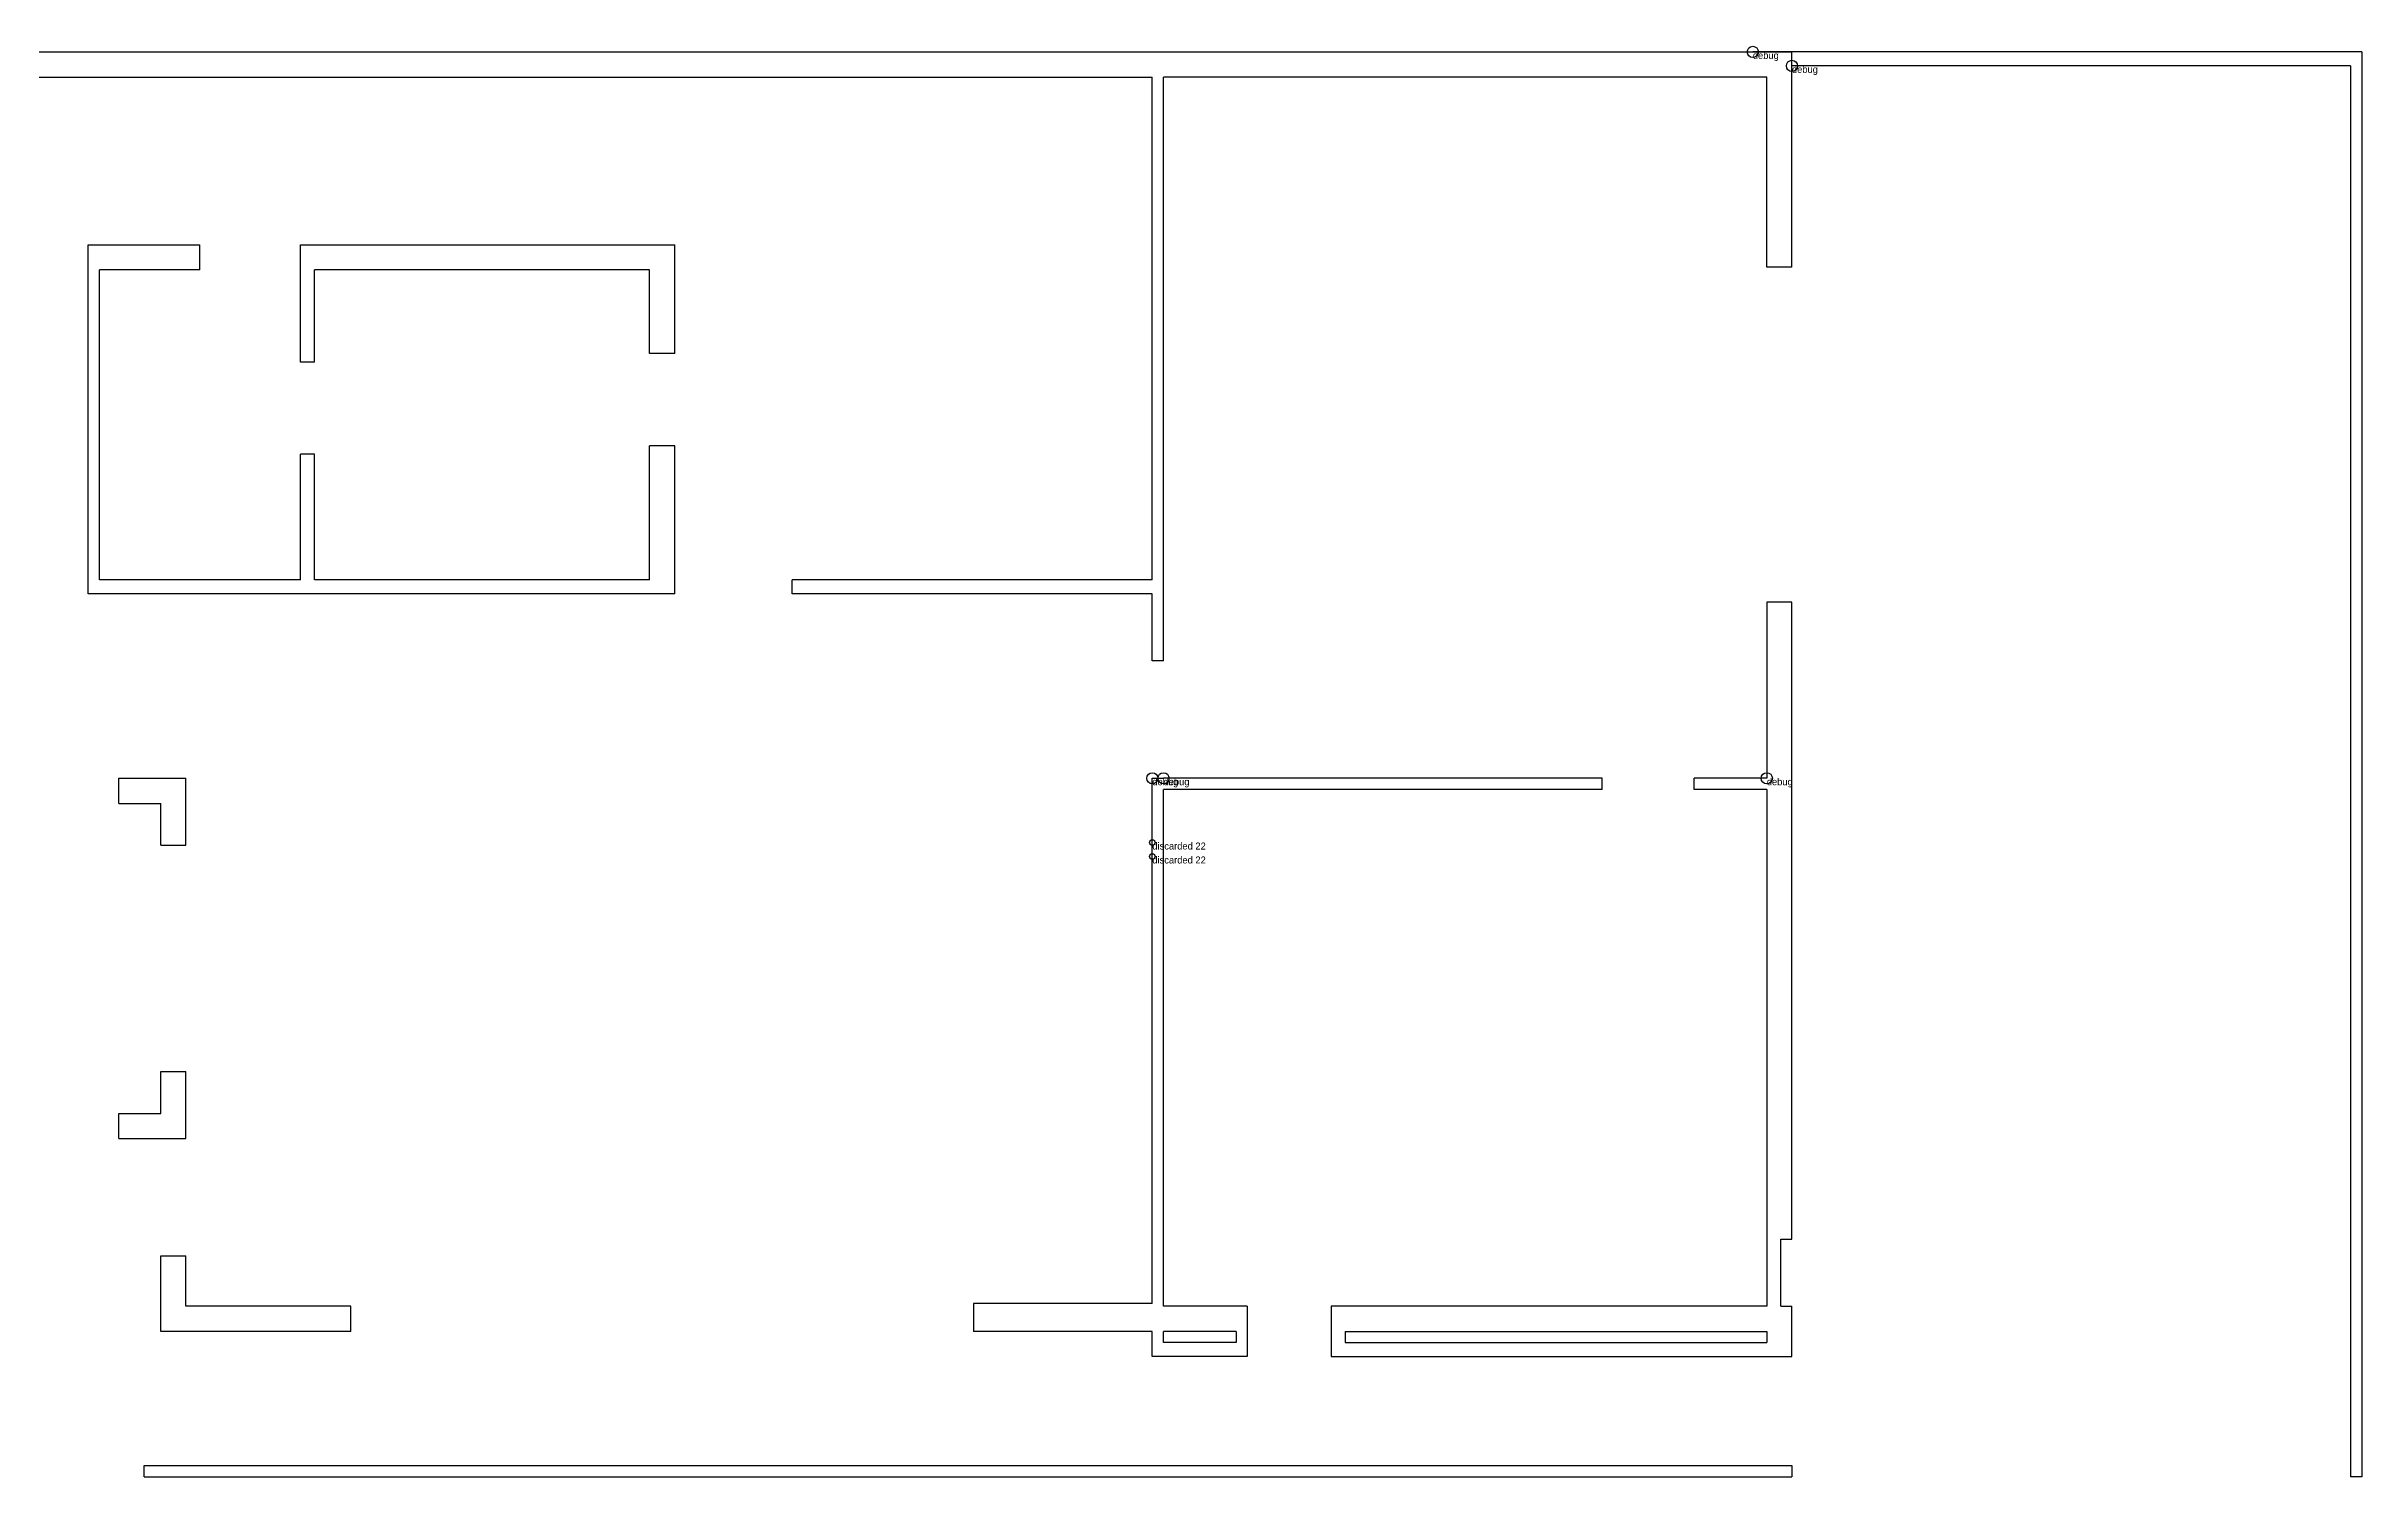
# Model space of a CAD drawing. Header units: metres. Extents: x 314798 to 316766, y 5905 to 6417.
# Drawn here: x 315937 to 316766, y 5905 to 6417 of the extents above; entities that cross this region are included whole.
import ezdxf

# ---------------------------------------------------------------- set-up
doc = ezdxf.new("R2010")
doc.units = ezdxf.units.M
doc.layers.add('WALL', color=7, linetype='Continuous')

msp = doc.modelspace()

# ---------------------------------------------------------------- linework, layer by layer
at = {"layer": 'debug', "color": 2}
for centre in [(316548, 6415), (316548, 6415), (316548, 6415), (316548, 6415), (316562, 6410), (316562, 6410), (316562, 6410), (316562, 6410), (316333, 6155), (316333, 6155), (316333, 6155), (316333, 6155), (316337, 6155), (316553, 6155)]:
    msp.add_circle(centre, 2, dxfattribs=at)
at = {"layer": 'debug', "color": 4}
for centre in [(316333, 6132), (316333, 6132), (316333, 6127)]:
    msp.add_circle(centre, 1, dxfattribs=at)
at = {"layer": 'WALL'}
for p, q in [((315910, 6415), (316562, 6415)), ((316766, 6415), (316548, 6415)), ((316562, 6338), (316562, 6415)), ((316762, 6410), (316562, 6410)), ((316762, 6410), (316762, 5905)), ((316766, 6415), (316766, 5905)), ((315910, 6406), (316091, 6406)), ((316091, 6406), (316333, 6406)), ((316333, 6226), (316333, 6406)), ((316337, 6197), (316337, 6406)), ((316553, 6406), (316337, 6406)), ((316553, 6338), (316553, 6406)), ((315952, 6346), (315992, 6346)), ((315952, 6221), (315952, 6346)), ((315992, 6337), (315992, 6346)), ((316028, 6346), (316162, 6346)), ((316028, 6304), (316028, 6346)), ((316162, 6307), (316162, 6346)), ((315992, 6337), (315956, 6337)), ((315956, 6226), (315956, 6337)), ((316153, 6337), (316033, 6337)), ((316033, 6304), (316033, 6337)), ((316153, 6307), (316153, 6337)), ((316562, 6338), (316553, 6338)), ((316562, 6338), (316553, 6338)), ((316033, 6304), (316028, 6304)), ((316162, 6307), (316153, 6307)), ((316033, 6271), (316028, 6271)), ((316028, 6226), (316028, 6271)), ((316033, 6226), (316033, 6271)), ((316162, 6274), (316153, 6274)), ((316153, 6226), (316153, 6274)), ((316162, 6221), (316162, 6274)), ((316028, 6226), (315956, 6226)), ((316153, 6226), (316033, 6226)), ((316333, 6226), (316204, 6226)), ((316204, 6221), (316204, 6226)), ((316162, 6221), (315952, 6221)), ((316333, 6221), (316204, 6221)), ((316333, 6197), (316333, 6221)), ((316553, 6218), (316553, 6155)), ((316562, 6218), (316553, 6218)), ((316562, 5990), (316562, 6218)), ((316337, 6197), (316333, 6197)), ((315963, 6155), (315987, 6155)), ((315963, 6146), (315963, 6155)), ((315987, 6131), (315987, 6155)), ((316333, 5967), (316333, 6155)), ((316333, 6155), (316337, 6155)), ((316494, 6155), (316337, 6155)), ((316337, 6155), (316337, 6155)), ((316494, 6151), (316494, 6155)), ((316527, 6151), (316527, 6155)), ((316553, 6155), (316527, 6155)), ((316553, 6155), (316553, 6155)), ((315963, 6146), (315978, 6146)), ((315978, 6131), (315978, 6146)), ((316337, 5966), (316337, 6151)), ((316494, 6151), (316337, 6151)), ((316553, 6151), (316527, 6151)), ((316553, 6151), (316553, 5966)), ((315978, 6131), (315987, 6131)), ((316333, 6127), (316333, 6132)), ((315978, 6035), (315978, 6050)), ((315978, 6050), (315987, 6050)), ((315987, 6026), (315987, 6050)), ((315963, 6026), (315963, 6035)), ((315963, 6035), (315978, 6035)), ((315963, 6026), (315987, 6026)), ((316558, 5966), (316558, 5990)), ((316558, 5990), (316562, 5990)), ((315978, 5957), (315978, 5984)), ((315978, 5984), (315987, 5984)), ((315987, 5966), (315987, 5984)), ((316046, 5966), (315987, 5966)), ((316046, 5957), (316046, 5966)), ((316333, 5967), (316269, 5967)), ((316269, 5967), (316269, 5957)), ((316367, 5966), (316337, 5966)), ((316367, 5966), (316367, 5948)), ((316553, 5966), (316397, 5966)), ((316397, 5966), (316397, 5948)), ((316558, 5966), (316562, 5966)), ((316562, 5948), (316562, 5966)), ((316046, 5957), (315978, 5957)), ((316333, 5957), (316269, 5957)), ((316333, 5948), (316333, 5957)), ((316337, 5953), (316337, 5957)), ((316363, 5957), (316337, 5957)), ((316363, 5953), (316337, 5953)), ((316363, 5957), (316363, 5953)), ((316402, 5957), (316553, 5957)), ((316402, 5957), (316402, 5953)), ((316402, 5953), (316553, 5953)), ((316553, 5957), (316553, 5953)), ((316367, 5948), (316333, 5948)), ((316397, 5948), (316562, 5948)), ((315972, 5905), (315972, 5909)), ((315972, 5909), (316562, 5909)), ((315972, 5905), (316562, 5905)), ((316562, 5909), (316562, 5905)), ((316766, 5905), (316762, 5905))]:
    msp.add_line(p, q, dxfattribs=at)

# ---------------------------------------------------------------- texts
at = {"layer": 'debug', "char_height": 2.5, "attachment_point": 1}
for s, insert in [('debug', (316548, 6415)), ('debug', (316548, 6415)), ('debug', (316548, 6415)), ('debug', (316548, 6415)), ('debug', (316562, 6410)), ('debug', (316562, 6410)), ('debug', (316562, 6410)), ('debug', (316562, 6410)), ('debug', (316333, 6155)), ('debug', (316333, 6155)), ('debug', (316333, 6155)), ('debug', (316333, 6155)), ('debug', (316337, 6155)), ('debug', (316553, 6155)), ('discarded 22', (316333, 6132)), ('discarded 22', (316333, 6132)), ('discarded 22', (316333, 6127))]:
    msp.add_mtext(s, dxfattribs=dict(at, insert=insert))

doc.saveas('drawing.dxf')
